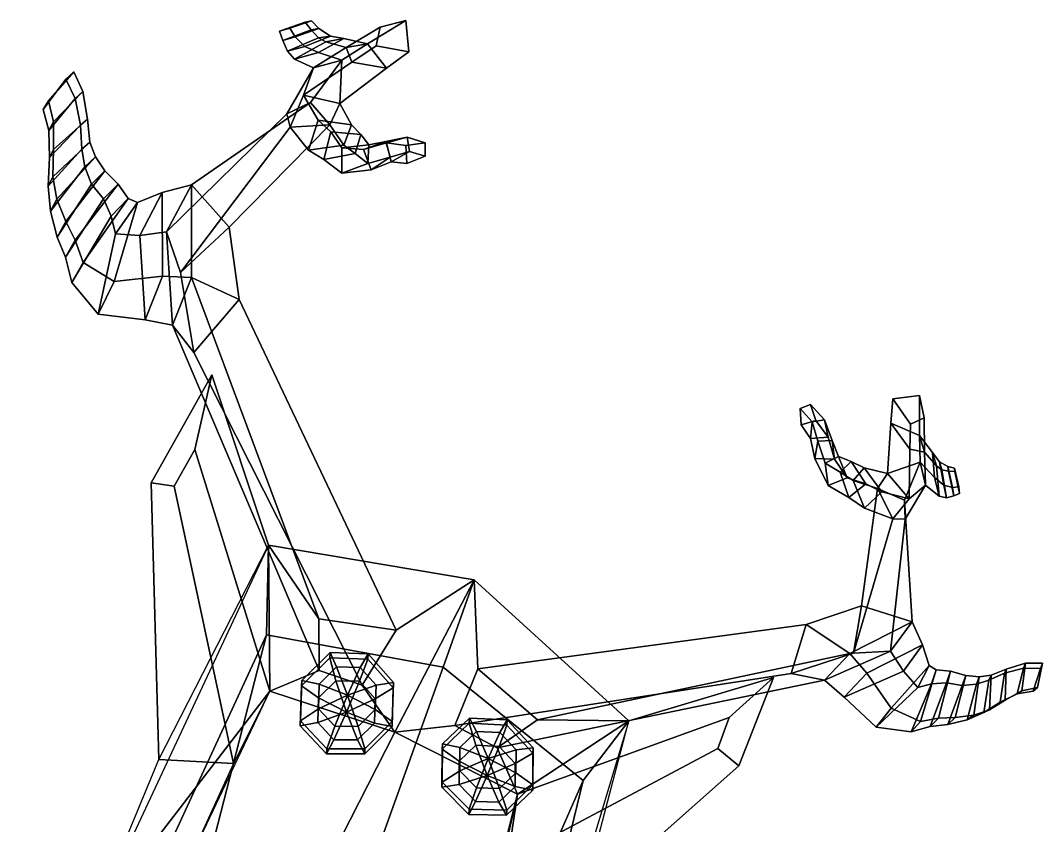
# Model space of a CAD drawing. Extents: x -84 to 123, y -151 to 324.
# Drawn here: x -28.6 to 123.3, y 204 to 323.7 of the extents above; entities that cross this region are included whole.
import ezdxf

# ---------------------------------------------------------------- set-up
doc = ezdxf.new("R2010")
doc.units = 0

msp = doc.modelspace()

# ---------------------------------------------------------------- linework, layer by layer
for points in [[(9.890247, 322.098663, 204.259186), (11.427936, 322.56839, 207.001663), (14.636381, 323.640808, 207.279999), (13.685564, 323.452271, 204.926056)], [(12.205918, 321.281738, 210.968475), (15.755996, 322.506805, 211.142776), (14.636381, 323.640808, 207.279999), (11.427936, 322.56839, 207.001663)], [(15.755996, 322.506805, 211.142776), (14.600313, 322.294342, 208.562119), (13.685564, 323.452271, 204.926056), (14.636381, 323.640808, 207.279999)], [(22.970301, 320.226563, 218.773254), (28.678125, 323.713409, 215.507294), (24.839878, 322.727753, 214.241379), (19.781033, 319.664856, 216.478058)], [(22.970301, 320.226563, 218.773254), (25.792965, 316.601013, 217.322556), (29.121582, 319.04425, 215.405289), (28.678125, 323.713409, 215.507294)], [(28.678125, 323.713409, 215.507294), (29.121582, 319.04425, 215.405289), (24.26602, 319.932617, 213.722565), (24.839878, 322.727753, 214.241379)], [(14.600313, 322.294342, 208.562119), (10.386111, 320.748535, 207.979126), (9.890247, 322.098663, 204.259186), (13.685564, 323.452271, 204.926056)], [(10.386111, 320.748535, 207.979126), (12.205918, 321.281738, 210.968475), (11.427936, 322.56839, 207.001663), (9.890247, 322.098663, 204.259186)], [(15.672194, 321.102997, 212.291214), (11.078534, 319.131744, 212.473038), (10.386111, 320.748535, 207.979126), (14.600313, 322.294342, 208.562119)], [(13.656635, 319.817078, 215.420944), (17.460369, 321.387726, 214.913788), (15.755996, 322.506805, 211.142776), (12.205918, 321.281738, 210.968475)], [(17.460369, 321.387726, 214.913788), (15.672194, 321.102997, 212.291214), (14.600313, 322.294342, 208.562119), (15.755996, 322.506805, 211.142776)], [(19.781033, 319.664856, 216.478058), (24.839878, 322.727753, 214.241379), (24.26602, 319.932617, 213.722565), (20.658768, 317.528137, 215.171371)], [(11.078534, 319.131744, 212.473038), (13.656635, 319.817078, 215.420944), (12.205918, 321.281738, 210.968475), (10.386111, 320.748535, 207.979126)], [(16.775452, 320.554413, 213.987823), (12.123718, 317.971588, 215.429031), (11.078534, 319.131744, 212.473038), (15.672194, 321.102997, 212.291214)], [(19.781033, 319.664856, 216.478058), (14.955789, 316.656464, 218.614319), (12.123718, 317.971588, 215.429031), (16.775452, 320.554413, 213.987823)], [(15.682542, 318.939911, 217.929398), (19.429165, 321.005951, 216.342682), (17.460369, 321.387726, 214.913788), (13.656635, 319.817078, 215.420944)], [(19.429165, 321.005951, 216.342682), (16.775452, 320.554413, 213.987823), (15.672194, 321.102997, 212.291214), (17.460369, 321.387726, 214.913788)], [(19.138657, 317.82074, 220.96814), (22.970301, 320.226563, 218.773254), (19.429165, 321.005951, 216.342682), (15.682542, 318.939911, 217.929398)], [(22.970301, 320.226563, 218.773254), (19.781033, 319.664856, 216.478058), (16.775452, 320.554413, 213.987823), (19.429165, 321.005951, 216.342682)], [(12.123718, 317.971588, 215.429031), (15.682542, 318.939911, 217.929398), (13.656635, 319.817078, 215.420944), (11.078534, 319.131744, 212.473038)], [(14.955789, 316.656464, 218.614319), (19.138657, 317.82074, 220.96814), (15.682542, 318.939911, 217.929398), (12.123718, 317.971588, 215.429031)], [(13.467442, 312.578827, 218.068787), (14.955789, 316.656464, 218.614319), (19.781033, 319.664856, 216.478058), (20.658768, 317.528137, 215.171371)], [(18.858887, 311.360046, 221.332748), (25.792965, 316.601013, 217.322556), (22.970301, 320.226563, 218.773254), (19.138657, 317.82074, 220.96814)], [(25.792965, 316.601013, 217.322556), (20.658768, 317.528137, 215.171371), (24.26602, 319.932617, 213.722565), (29.121582, 319.04425, 215.405289)], [(14.474804, 311.492645, 224.391693), (19.138657, 317.82074, 220.96814), (14.955789, 316.656464, 218.614319), (11.002851, 309.817169, 221.093018)], [(18.858887, 311.360046, 221.332748), (13.467442, 312.578827, 218.068787), (20.658768, 317.528137, 215.171371), (25.792965, 316.601013, 217.322556)], [(14.474804, 311.492645, 224.391693), (17.35837, 308.207703, 223.170227), (18.858887, 311.360046, 221.332748), (19.138657, 317.82074, 220.96814)], [(-24.432068, 311.737152, 207.201538), (-20.690886, 316.083923, 207.570831), (-21.868519, 314.996063, 205.083054), (-25.213871, 310.456604, 204.423141)], [(-23.6824, 308.625366, 209.967407), (-19.310631, 313.123962, 210.733658), (-20.690886, 316.083923, 207.570831), (-24.432068, 311.737152, 207.201538)], [(-19.310631, 313.123962, 210.733658), (-20.468645, 312.111511, 207.887085), (-21.868519, 314.996063, 205.083054), (-20.690886, 316.083923, 207.570831)], [(11.002851, 309.817169, 221.093018), (14.955789, 316.656464, 218.614319), (13.467442, 312.578827, 218.068787), (11.449069, 307.827972, 219.643204)], [(-20.468645, 312.111511, 207.887085), (-24.397955, 307.369171, 206.822159), (-25.213871, 310.456604, 204.423141), (-21.868519, 314.996063, 205.083054)], [(-23.692266, 304.502197, 213.152969), (-18.624254, 309.019989, 214.490738), (-19.310631, 313.123962, 210.733658), (-23.6824, 308.625366, 209.967407)], [(-18.624254, 309.019989, 214.490738), (-19.685049, 308.141754, 211.236969), (-20.468645, 312.111511, 207.887085), (-19.310631, 313.123962, 210.733658)], [(-24.397955, 307.369171, 206.822159), (-23.6824, 308.625366, 209.967407), (-24.432068, 311.737152, 207.201538), (-25.213871, 310.456604, 204.423141)], [(-19.685049, 308.141754, 211.236969), (-24.263134, 303.313995, 209.598907), (-24.397955, 307.369171, 206.822159), (-20.468645, 312.111511, 207.887085)], [(-6.891231, 292.261444, 228.821152), (-3.162784, 299.268066, 233.038269), (14.474804, 311.492645, 224.391693), (11.002851, 309.817169, 221.093018)], [(-3.162784, 299.268066, 233.038269), (2.391024, 292.990356, 234.324402), (17.35837, 308.207703, 223.170227), (14.474804, 311.492645, 224.391693)], [(11.449069, 307.827972, 219.643204), (13.467442, 312.578827, 218.068787), (15.622437, 308.891876, 216.596802), (14.212979, 304.43219, 217.791351)], [(13.467442, 312.578827, 218.068787), (18.858887, 311.360046, 221.332748), (20.562683, 308.194946, 219.567398), (15.622437, 308.891876, 216.596802)], [(18.858887, 311.360046, 221.332748), (17.35837, 308.207703, 223.170227), (19.464828, 305.167236, 221.066437), (20.562683, 308.194946, 219.567398)], [(-6.891231, 292.261444, 228.821152), (11.002851, 309.817169, 221.093018), (11.449069, 307.827972, 219.643204), (-4.826294, 286.213226, 228.109589)], [(-24.263134, 303.313995, 209.598907), (-23.692266, 304.502197, 213.152969), (-23.6824, 308.625366, 209.967407), (-24.397955, 307.369171, 206.822159)], [(-23.806768, 300.461609, 216.228928), (-18.27556, 305.608978, 217.599747), (-18.624254, 309.019989, 214.490738), (-23.692266, 304.502197, 213.152969)], [(-18.27556, 305.608978, 217.599747), (-19.491396, 304.57663, 214.004349), (-19.685049, 308.141754, 211.236969), (-18.624254, 309.019989, 214.490738)], [(14.212979, 304.43219, 217.791351), (15.622437, 308.891876, 216.596802), (17.493292, 307.126282, 215.636765), (16.475298, 303.037292, 216.576996)], [(15.622437, 308.891876, 216.596802), (20.562683, 308.194946, 219.567398), (21.968626, 306.728607, 218.339188), (17.493292, 307.126282, 215.636765)], [(-19.491396, 304.57663, 214.004349), (-24.471516, 299.093872, 212.29332), (-24.263134, 303.313995, 209.598907), (-19.685049, 308.141754, 211.236969)], [(-4.826294, 286.213226, 228.109589), (11.449069, 307.827972, 219.643204), (17.35837, 308.207703, 223.170227), (2.391024, 292.990356, 234.324402)], [(17.35837, 308.207703, 223.170227), (11.449069, 307.827972, 219.643204), (14.212979, 304.43219, 217.791351), (19.464828, 305.167236, 221.066437)], [(16.475298, 303.037292, 216.576996), (17.493292, 307.126282, 215.636765), (19.15687, 304.749756, 214.625366), (19.156675, 300.979492, 214.997116)], [(17.493292, 307.126282, 215.636765), (21.968626, 306.728607, 218.339188), (23.168955, 305.191467, 217.223984), (19.15687, 304.749756, 214.625366)], [(20.562683, 308.194946, 219.567398), (19.464828, 305.167236, 221.066437), (21.140461, 303.912201, 219.593155), (21.968626, 306.728607, 218.339188)], [(-23.195171, 297.124054, 219.121597), (-17.444424, 303.419373, 220.036118), (-18.27556, 305.608978, 217.599747), (-23.806768, 300.461609, 216.228928)], [(-17.444424, 303.419373, 220.036118), (-19.033434, 301.966187, 216.162003), (-19.491396, 304.57663, 214.004349), (-18.27556, 305.608978, 217.599747)], [(19.15687, 304.749756, 214.625366), (23.168955, 305.191467, 217.223984), (25.669386, 305.713867, 215.888428), (22.376608, 304.519623, 213.224579)], [(21.968626, 306.728607, 218.339188), (21.140461, 303.912201, 219.593155), (23.03137, 302.460571, 218.007828), (23.168955, 305.191467, 217.223984)], [(22.376608, 304.519623, 213.224579), (25.669386, 305.713867, 215.888428), (28.838511, 306.370758, 214.256851), (25.7656, 305.531128, 211.960709)], [(23.513399, 301.513916, 213.051346), (22.376608, 304.519623, 213.224579), (25.7656, 305.531128, 211.960709), (26.467442, 302.676331, 211.930984)], [(23.168955, 305.191467, 217.223984), (23.03137, 302.460571, 218.007828), (26.351545, 303.373993, 216.201813), (25.669386, 305.713867, 215.888428)], [(25.669386, 305.713867, 215.888428), (26.351545, 303.373993, 216.201813), (29.220734, 304.200684, 214.639557), (28.838511, 306.370758, 214.256851)], [(25.7656, 305.531128, 211.960709), (28.838511, 306.370758, 214.256851), (31.544498, 305.5, 212.557373), (28.664751, 305.134155, 210.631851)], [(26.467442, 302.676331, 211.930984), (25.7656, 305.531128, 211.960709), (28.664751, 305.134155, 210.631851), (28.79443, 302.436279, 210.834259)], [(28.79443, 302.436279, 210.834259), (28.664751, 305.134155, 210.631851), (31.544498, 305.5, 212.557373), (31.536287, 303.524261, 213.077759)], [(28.838511, 306.370758, 214.256851), (29.220734, 304.200684, 214.639557), (31.536287, 303.524261, 213.077759), (31.544498, 305.5, 212.557373)], [(-19.033434, 301.966187, 216.162003), (-24.160923, 295.344086, 214.830994), (-24.471516, 299.093872, 212.29332), (-19.491396, 304.57663, 214.004349)], [(-24.471516, 299.093872, 212.29332), (-23.806768, 300.461609, 216.228928), (-23.692266, 304.502197, 213.152969), (-24.263134, 303.313995, 209.598907)], [(19.464828, 305.167236, 221.066437), (14.212979, 304.43219, 217.791351), (16.475298, 303.037292, 216.576996), (21.140461, 303.912201, 219.593155)], [(21.140461, 303.912201, 219.593155), (16.475298, 303.037292, 216.576996), (19.156675, 300.979492, 214.997116), (23.03137, 302.460571, 218.007828)], [(19.156675, 300.979492, 214.997116), (19.15687, 304.749756, 214.625366), (22.376608, 304.519623, 213.224579), (23.513399, 301.513916, 213.051346)], [(26.351545, 303.373993, 216.201813), (23.513399, 301.513916, 213.051346), (26.467442, 302.676331, 211.930984), (29.220734, 304.200684, 214.639557)], [(29.220734, 304.200684, 214.639557), (26.467442, 302.676331, 211.930984), (28.79443, 302.436279, 210.834259), (31.536287, 303.524261, 213.077759)], [(-21.876625, 293.795959, 222.353195), (-16.061699, 301.331482, 222.691956), (-17.444424, 303.419373, 220.036118), (-23.195171, 297.124054, 219.121597)], [(-16.061699, 301.331482, 222.691956), (-18.051437, 299.359985, 218.555664), (-19.033434, 301.966187, 216.162003), (-17.444424, 303.419373, 220.036118)], [(23.03137, 302.460571, 218.007828), (19.156675, 300.979492, 214.997116), (23.513399, 301.513916, 213.051346), (26.351545, 303.373993, 216.201813)], [(-18.051437, 299.359985, 218.555664), (-23.168989, 291.510193, 217.709198), (-24.160923, 295.344086, 214.830994), (-19.033434, 301.966187, 216.162003)], [(-20.479443, 291.02243, 225.217346), (-14.07021, 299.356506, 225.589447), (-16.061699, 301.331482, 222.691956), (-21.876625, 293.795959, 222.353195)], [(-14.07021, 299.356506, 225.589447), (-16.264797, 297.181427, 220.994888), (-18.051437, 299.359985, 218.555664), (-16.061699, 301.331482, 222.691956)], [(-24.160923, 295.344086, 214.830994), (-23.195171, 297.124054, 219.121597), (-23.806768, 300.461609, 216.228928), (-24.471516, 299.093872, 212.29332)], [(-16.264797, 297.181427, 220.994888), (-21.892694, 288.492828, 220.05925), (-23.168989, 291.510193, 217.709198), (-18.051437, 299.359985, 218.555664)], [(-19.286364, 287.716309, 228.401077), (-12.57729, 297.222137, 228.435562), (-14.07021, 299.356506, 225.589447), (-20.479443, 291.02243, 225.217346)], [(-12.57729, 297.222137, 228.435562), (-15.110395, 294.606659, 223.439545), (-16.264797, 297.181427, 220.994888), (-14.07021, 299.356506, 225.589447)], [(-3.162784, 299.268066, 233.038269), (-6.891231, 292.261444, 228.821152), (-10.865644, 291.749603, 227.464554), (-7.522817, 298.140656, 231.25415)], [(-3.207685, 285.497559, 238.050995), (-3.162784, 299.268066, 233.038269), (-7.522817, 298.140656, 231.25415), (-7.514857, 285.675873, 235.772781)], [(-3.207685, 285.497559, 238.050995), (3.912558, 282.19873, 238.443863), (2.391024, 292.990356, 234.324402), (-3.162784, 299.268066, 233.038269)], [(-7.514857, 285.675873, 235.772781), (-7.522817, 298.140656, 231.25415), (-11.205905, 296.644196, 230.091827), (-14.677526, 284.911743, 232.852448)], [(-7.522817, 298.140656, 231.25415), (-10.865644, 291.749603, 227.464554), (-14.470776, 291.957825, 225.696716), (-11.205905, 296.644196, 230.091827)], [(-23.168989, 291.510193, 217.709198), (-21.876625, 293.795959, 222.353195), (-23.195171, 297.124054, 219.121597), (-24.160923, 295.344086, 214.830994)], [(-15.110395, 294.606659, 223.439545), (-20.945566, 284.730011, 222.753448), (-21.892694, 288.492828, 220.05925), (-16.264797, 297.181427, 220.994888)], [(-14.677526, 284.911743, 232.852448), (-11.205905, 296.644196, 230.091827), (-12.57729, 297.222137, 228.435562), (-19.286364, 287.716309, 228.401077)], [(-11.205905, 296.644196, 230.091827), (-14.470776, 291.957825, 225.696716), (-15.110395, 294.606659, 223.439545), (-12.57729, 297.222137, 228.435562)], [(-21.892694, 288.492828, 220.05925), (-20.479443, 291.02243, 225.217346), (-21.876625, 293.795959, 222.353195), (-23.168989, 291.510193, 217.709198)], [(-14.470776, 291.957825, 225.696716), (-17.068817, 280.034058, 227.514099), (-20.945566, 284.730011, 222.753448), (-15.110395, 294.606659, 223.439545)], [(-10.865644, 291.749603, 227.464554), (-10.062636, 279.204163, 230.786087), (-17.068817, 280.034058, 227.514099), (-14.470776, 291.957825, 225.696716)], [(-6.891231, 292.261444, 228.821152), (-6.02773, 278.396454, 232.506439), (-10.062636, 279.204163, 230.786087), (-10.865644, 291.749603, 227.464554)], [(-6.02773, 278.396454, 232.506439), (-6.891231, 292.261444, 228.821152), (-4.826294, 286.213226, 228.109589), (-2.835809, 274.334259, 230.943756)], [(3.912558, 282.19873, 238.443863), (-2.835809, 274.334259, 230.943756), (-4.826294, 286.213226, 228.109589), (2.391024, 292.990356, 234.324402)], [(-20.945566, 284.730011, 222.753448), (-19.286364, 287.716309, 228.401077), (-20.479443, 291.02243, 225.217346), (-21.892694, 288.492828, 220.05925)], [(-17.068817, 280.034058, 227.514099), (-14.677526, 284.911743, 232.852448), (-19.286364, 287.716309, 228.401077), (-20.945566, 284.730011, 222.753448)], [(-10.062636, 279.204163, 230.786087), (-7.514857, 285.675873, 235.772781), (-14.677526, 284.911743, 232.852448), (-17.068817, 280.034058, 227.514099)], [(-6.02773, 278.396454, 232.506439), (-3.207685, 285.497559, 238.050995), (-7.514857, 285.675873, 235.772781), (-10.062636, 279.204163, 230.786087)], [(15.725606, 234.730789, 249.069016), (-3.207685, 285.497559, 238.050995), (-6.02773, 278.396454, 232.506439), (15.767023, 227.065338, 240.550858)], [(-3.207685, 285.497559, 238.050995), (15.725606, 234.730789, 249.069016), (27.230255, 233.04335, 249.524368), (3.912558, 282.19873, 238.443863)], [(27.230255, 233.04335, 249.524368), (22.189705, 224.892487, 237.628342), (-2.835809, 274.334259, 230.943756), (3.912558, 282.19873, 238.443863)], [(15.767023, 227.065338, 240.550858), (-6.02773, 278.396454, 232.506439), (-2.835809, 274.334259, 230.943756), (22.189705, 224.892487, 237.628342)], [(-0.150713, 270.993835, 245.202744), (-2.707353, 259.91864, 238.514267), (-5.773391, 254.44162, 237.624359), (-9.178123, 254.949203, 242.558334)], [(-9.178123, 254.949203, 242.558334), (-8.049615, 213.835129, 254.870575), (8.245259, 245.672882, 259.921814), (-0.150713, 270.993835, 245.202744)], [(-2.707353, 259.91864, 238.514267), (-0.150713, 270.993835, 245.202744), (8.245259, 245.672882, 259.921814), (8.434632, 223.997955, 237.348785)], [(105.001152, 262.014893, 216.877014), (104.969971, 267.946503, 213.64537), (101.035606, 267.441833, 213.70871), (100.738121, 263.845581, 215.615646)], [(100.738121, 263.845581, 215.615646), (101.035606, 267.441833, 213.70871), (103.643768, 263.678101, 211.892105), (103.528587, 259.96344, 213.329498)], [(104.969971, 267.946503, 213.64537), (105.660309, 264.642822, 212.329147), (103.643768, 263.678101, 211.892105), (101.035606, 267.441833, 213.70871)], [(105.001152, 262.014893, 216.877014), (105.734367, 259.506439, 214.540955), (105.660309, 264.642822, 212.329147), (104.969971, 267.946503, 213.64537)], [(87.387505, 263.558777, 209.63768), (87.245125, 265.991211, 211.90744), (88.772903, 266.611389, 211.335953), (89.575874, 264.241577, 209.360611)], [(90.890526, 264.330414, 212.939789), (88.772903, 266.611389, 211.335953), (87.245125, 265.991211, 211.90744), (89.025162, 264.018951, 213.389557)], [(89.025162, 264.018951, 213.389557), (87.245125, 265.991211, 211.90744), (87.387505, 263.558777, 209.63768), (88.799812, 261.52713, 210.669952)], [(91.391594, 261.734009, 210.606033), (89.575874, 264.241577, 209.360611), (88.772903, 266.611389, 211.335953), (90.890526, 264.330414, 212.939789)], [(92.017273, 261.267456, 214.509262), (90.890526, 264.330414, 212.939789), (89.025162, 264.018951, 213.389557), (89.881615, 261.165466, 214.90126)], [(92.353683, 258.456604, 211.816422), (91.391594, 261.734009, 210.606033), (90.890526, 264.330414, 212.939789), (92.017273, 261.267456, 214.509262)], [(105.734367, 259.506439, 214.540955), (103.528587, 259.96344, 213.329498), (103.643768, 263.678101, 211.892105), (105.660309, 264.642822, 212.329147)], [(88.799812, 261.52713, 210.669952), (87.387505, 263.558777, 209.63768), (89.575874, 264.241577, 209.360611), (91.391594, 261.734009, 210.606033)], [(89.881615, 261.165466, 214.90126), (89.025162, 264.018951, 213.389557), (88.799812, 261.52713, 210.669952), (89.433006, 258.572266, 211.750275)], [(100.240089, 256.347412, 219.612549), (100.738121, 263.845581, 215.615646), (103.528587, 259.96344, 213.329498), (103.426186, 252.56601, 216.213165)], [(100.240089, 256.347412, 219.612549), (105.080444, 258.044495, 219.053406), (105.001152, 262.014893, 216.877014), (100.738121, 263.845581, 215.615646)], [(89.433006, 258.572266, 211.750275), (88.799812, 261.52713, 210.669952), (91.391594, 261.734009, 210.606033), (92.353683, 258.456604, 211.816422)], [(92.936707, 258.864288, 215.797195), (92.017273, 261.267456, 214.509262), (89.881615, 261.165466, 214.90126), (90.95182, 257.904663, 216.649765)], [(94.257538, 255.679199, 213.134766), (92.353683, 258.456604, 211.816422), (92.017273, 261.267456, 214.509262), (92.936707, 258.864288, 215.797195)], [(105.080444, 258.044495, 219.053406), (107.216476, 255.775208, 215.919556), (106.921852, 259.492035, 214.354385), (105.001152, 262.014893, 216.877014)], [(105.001152, 262.014893, 216.877014), (106.921852, 259.492035, 214.354385), (107.529091, 257.488251, 211.969254), (105.734367, 259.506439, 214.540955)], [(-5.773391, 254.44162, 237.624359), (-2.707353, 259.91864, 238.514267), (8.434632, 223.997955, 237.348785), (3.03518, 213.246292, 235.682068)], [(90.95182, 257.904663, 216.649765), (89.881615, 261.165466, 214.90126), (89.433006, 258.572266, 211.750275), (91.388222, 254.572815, 213.607666)], [(103.426186, 252.56601, 216.213165), (103.528587, 259.96344, 213.329498), (105.734367, 259.506439, 214.540955), (105.880257, 254.621796, 216.659286)], [(91.388222, 254.572815, 213.607666), (89.433006, 258.572266, 211.750275), (92.353683, 258.456604, 211.816422), (94.257538, 255.679199, 213.134766)], [(94.834076, 258.140228, 216.837387), (92.936707, 258.864288, 215.797195), (90.95182, 257.904663, 216.649765), (93.175392, 256.551636, 218.14682)], [(97.017792, 254.822159, 214.038956), (94.257538, 255.679199, 213.134766), (92.936707, 258.864288, 215.797195), (94.834076, 258.140228, 216.837387)], [(105.734367, 259.506439, 214.540955), (107.529091, 257.488251, 211.969254), (107.901512, 252.963364, 213.389267), (105.880257, 254.621796, 216.659286)], [(107.216476, 255.775208, 215.919556), (108.573906, 254.592651, 213.352905), (107.957253, 258.10318, 212.877487), (106.921852, 259.492035, 214.354385)], [(106.921852, 259.492035, 214.354385), (107.957253, 258.10318, 212.877487), (108.280731, 256.893799, 210.239975), (107.529091, 257.488251, 211.969254)], [(93.175392, 256.551636, 218.14682), (90.95182, 257.904663, 216.649765), (91.388222, 254.572815, 213.607666), (94.48893, 252.776199, 215.068542)], [(96.781639, 257.200714, 217.986755), (94.834076, 258.140228, 216.837387), (93.175392, 256.551636, 218.14682), (95.125427, 255.329834, 219.542038)], [(99.396492, 253.620514, 214.903854), (97.017792, 254.822159, 214.038956), (94.834076, 258.140228, 216.837387), (96.781639, 257.200714, 217.986755)], [(100.240089, 256.347412, 219.612549), (96.781639, 257.200714, 217.986755), (95.125427, 255.329834, 219.542038), (98.724861, 254.125549, 221.503204)], [(103.426186, 252.56601, 216.213165), (99.396492, 253.620514, 214.903854), (96.781639, 257.200714, 217.986755), (100.240089, 256.347412, 219.612549)], [(102.776405, 252.392746, 222.55925), (105.080444, 258.044495, 219.053406), (100.240089, 256.347412, 219.612549), (98.724861, 254.125549, 221.503204)], [(102.776405, 252.392746, 222.55925), (102.875099, 249.553299, 219.256256), (105.880257, 254.621796, 216.659286), (105.080444, 258.044495, 219.053406)], [(105.880257, 254.621796, 216.659286), (107.901512, 252.963364, 213.389267), (107.216476, 255.775208, 215.919556), (105.080444, 258.044495, 219.053406)], [(107.529091, 257.488251, 211.969254), (108.280731, 256.893799, 210.239975), (108.975426, 252.712585, 210.389709), (107.901512, 252.963364, 213.389267)], [(108.573906, 254.592651, 213.352905), (109.907455, 254.246063, 208.845749), (109.198257, 257.376587, 209.052856), (107.957253, 258.10318, 212.877487)], [(107.957253, 258.10318, 212.877487), (109.198257, 257.376587, 209.052856), (109.296478, 256.705963, 206.468658), (108.280731, 256.893799, 210.239975)], [(108.280731, 256.893799, 210.239975), (109.296478, 256.705963, 206.468658), (110.062775, 253.030396, 205.852631), (108.975426, 252.712585, 210.389709)], [(109.907455, 254.246063, 208.845749), (110.837799, 254.355362, 204.841507), (110.174957, 257.152008, 205.149246), (109.198257, 257.376587, 209.052856)], [(109.198257, 257.376587, 209.052856), (110.174957, 257.152008, 205.149246), (110.223976, 256.630646, 202.794388), (109.296478, 256.705963, 206.468658)], [(109.296478, 256.705963, 206.468658), (110.223976, 256.630646, 202.794388), (110.933632, 253.356873, 202.098007), (110.062775, 253.030396, 205.852631)], [(110.933632, 253.356873, 202.098007), (110.223976, 256.630646, 202.794388), (110.174957, 257.152008, 205.149246), (110.837799, 254.355362, 204.841507)], [(94.48893, 252.776199, 215.068542), (91.388222, 254.572815, 213.607666), (94.257538, 255.679199, 213.134766), (97.017792, 254.822159, 214.038956)], [(95.125427, 255.329834, 219.542038), (93.175392, 256.551636, 218.14682), (94.48893, 252.776199, 215.068542), (96.827492, 251.171082, 216.19194)], [(98.724861, 254.125549, 221.503204), (95.125427, 255.329834, 219.542038), (96.827492, 251.171082, 216.19194), (100.997002, 249.595566, 217.88147)], [(107.901512, 252.963364, 213.389267), (108.975426, 252.712585, 210.389709), (108.573906, 254.592651, 213.352905), (107.216476, 255.775208, 215.919556)], [(-9.178123, 254.949203, 242.558334), (-5.773391, 254.44162, 237.624359), (3.03518, 213.246292, 235.682068), (-8.049615, 213.835129, 254.870575)], [(96.827492, 251.171082, 216.19194), (94.48893, 252.776199, 215.068542), (97.017792, 254.822159, 214.038956), (99.396492, 253.620514, 214.903854)], [(95.155289, 229.6362, 226.593384), (96.37738, 236.658813, 232.736404), (98.724861, 254.125549, 221.503204), (100.997002, 249.595566, 217.88147)], [(103.901573, 234.298248, 231.186844), (102.776405, 252.392746, 222.55925), (98.724861, 254.125549, 221.503204), (96.37738, 236.658813, 232.736404)], [(102.875099, 249.553299, 219.256256), (100.997002, 249.595566, 217.88147), (103.426186, 252.56601, 216.213165), (105.880257, 254.621796, 216.659286)], [(108.975426, 252.712585, 210.389709), (110.062775, 253.030396, 205.852631), (109.907455, 254.246063, 208.845749), (108.573906, 254.592651, 213.352905)], [(110.062775, 253.030396, 205.852631), (110.933632, 253.356873, 202.098007), (110.837799, 254.355362, 204.841507), (109.907455, 254.246063, 208.845749)], [(100.997002, 249.595566, 217.88147), (96.827492, 251.171082, 216.19194), (99.396492, 253.620514, 214.903854), (103.426186, 252.56601, 216.213165)], [(100.690956, 229.920563, 227.115051), (102.875099, 249.553299, 219.256256), (102.776405, 252.392746, 222.55925), (103.901573, 234.298248, 231.186844)], [(100.690956, 229.920563, 227.115051), (95.155289, 229.6362, 226.593384), (100.997002, 249.595566, 217.88147), (102.875099, 249.553299, 219.256256)], [(8.245259, 245.672882, 259.921814), (-19.128109, 186.998749, 250.995636), (-15.197894, 182.150208, 274.224579), (7.967242, 232.334351, 281.992676)], [(8.245259, 245.672882, 259.921814), (7.967242, 232.334351, 281.992676), (34.186165, 227.549072, 282.789734), (38.805958, 240.527618, 261.15097)], [(15.725606, 234.730789, 249.069016), (8.245259, 245.672882, 259.921814), (38.805958, 240.527618, 261.15097), (27.230255, 233.04335, 249.524368)], [(15.767023, 227.065338, 240.550858), (8.434632, 223.997955, 237.348785), (8.245259, 245.672882, 259.921814), (15.725606, 234.730789, 249.069016)], [(22.189705, 224.892487, 237.628342), (27.230255, 233.04335, 249.524368), (38.805958, 240.527618, 261.15097), (27.045183, 217.882935, 229.657242)], [(35.96291, 218.889191, 237.501434), (27.045183, 217.882935, 229.657242), (38.805958, 240.527618, 261.15097), (39.33799, 227.323929, 249.394135)], [(61.773827, 219.577026, 259.310211), (38.805958, 240.527618, 261.15097), (34.186165, 227.549072, 282.789734), (55.003586, 210.707581, 281.512268)], [(48.213772, 219.743073, 248.735062), (39.33799, 227.323929, 249.394135), (38.805958, 240.527618, 261.15097), (61.773827, 219.577026, 259.310211)], [(88.12262, 233.894882, 237.133728), (96.37738, 236.658813, 232.736404), (95.155289, 229.6362, 226.593384), (85.935326, 226.599701, 229.721344)], [(94.640732, 229.606018, 236.540665), (103.901573, 234.298248, 231.186844), (96.37738, 236.658813, 232.736404), (88.12262, 233.894882, 237.133728)], [(39.33799, 227.323929, 249.394135), (88.12262, 233.894882, 237.133728), (85.935326, 226.599701, 229.721344), (35.96291, 218.889191, 237.501434)], [(39.33799, 227.323929, 249.394135), (48.213772, 219.743073, 248.735062), (94.640732, 229.606018, 236.540665), (88.12262, 233.894882, 237.133728)], [(94.640732, 229.606018, 236.540665), (97.139633, 226.662384, 234.196213), (105.421898, 230.866455, 229.367981), (103.901573, 234.298248, 231.186844)], [(103.901573, 234.298248, 231.186844), (105.421898, 230.866455, 229.367981), (102.585365, 226.943359, 225.713287), (100.690956, 229.920563, 227.115051)], [(-14.220885, 168.060791, 305.484467), (0.259087, 202.464539, 306.544708), (7.967242, 232.334351, 281.992676), (-15.197894, 182.150208, 274.224579)], [(34.186165, 227.549072, 282.789734), (7.967242, 232.334351, 281.992676), (0.259087, 202.464539, 306.544708), (23.938652, 198.937454, 307.30423)], [(97.139633, 226.662384, 234.196213), (100.76841, 221.450363, 231.195007), (106.423584, 227.81813, 228.192108), (105.421898, 230.866455, 229.367981)], [(105.421898, 230.866455, 229.367981), (106.423584, 227.81813, 228.192108), (104.757744, 224.539856, 223.891174), (102.585365, 226.943359, 225.713287)], [(13.149267, 224.776749, 294.515137), (17.351114, 228.926605, 295.329895), (17.397104, 229.709778, 290.482147), (13.192266, 225.554718, 289.667114)], [(13.192266, 225.554718, 289.667114), (17.397104, 229.709778, 290.482147), (18.379766, 227.585098, 286.222015), (15.796885, 225.025528, 285.719635)], [(17.351114, 228.926605, 295.329895), (22.997387, 228.76062, 295.625702), (23.04464, 229.545944, 290.778015), (17.397104, 229.709778, 290.482147)], [(18.379766, 227.585098, 286.222015), (17.397104, 229.709778, 290.482147), (23.04464, 229.545944, 290.778015), (21.872051, 227.505859, 286.40506)], [(24.230534, 224.882095, 286.161713), (21.872051, 227.505859, 286.40506), (23.04464, 229.545944, 290.778015), (26.833788, 225.284744, 290.38205)], [(26.787796, 224.501556, 295.229797), (26.833788, 225.284744, 290.38205), (23.04464, 229.545944, 290.778015), (22.997387, 228.76062, 295.625702)], [(48.213772, 219.743073, 248.735062), (42.232063, 215.542175, 240.307465), (90.882988, 225.598251, 231.138458), (94.640732, 229.606018, 236.540665)], [(90.882988, 225.598251, 231.138458), (85.935326, 226.599701, 229.721344), (95.155289, 229.6362, 226.593384), (100.690956, 229.920563, 227.115051)], [(100.690956, 229.920563, 227.115051), (102.585365, 226.943359, 225.713287), (93.80632, 223.088852, 229.343033), (90.882988, 225.598251, 231.138458)], [(90.882988, 225.598251, 231.138458), (93.80632, 223.088852, 229.343033), (97.139633, 226.662384, 234.196213), (94.640732, 229.606018, 236.540665)], [(15.6843, 222.988693, 298.412079), (18.262379, 225.539841, 298.914093), (17.351114, 228.926605, 295.329895), (13.149267, 224.776749, 294.515137)], [(18.262379, 225.539841, 298.914093), (21.752645, 225.457169, 299.096924), (22.997387, 228.76062, 295.625702), (17.351114, 228.926605, 295.329895)], [(24.113144, 222.836853, 298.85379), (26.787796, 224.501556, 295.229797), (22.997387, 228.76062, 295.625702), (21.752645, 225.457169, 299.096924)], [(100.76841, 221.450363, 231.195007), (105.148956, 219.479843, 226.622787), (107.481766, 227.141891, 226.50531), (106.423584, 227.81813, 228.192108)], [(106.423584, 227.81813, 228.192108), (107.481766, 227.141891, 226.50531), (106.745049, 225.090927, 221.563187), (104.757744, 224.539856, 223.891174)], [(117.868454, 227.262558, 212.187225), (120.731903, 228.125916, 208.311096), (120.454315, 227.400696, 205.49295), (117.594788, 226.667145, 208.959869)], [(117.726326, 222.660355, 210.915726), (120.198677, 224.026321, 207.622284), (120.731903, 228.125916, 208.311096), (117.868454, 227.262558, 212.187225)], [(120.198677, 224.026321, 207.622284), (122.491386, 224.51947, 204.763443), (123.267487, 228.122345, 205.049118), (120.731903, 228.125916, 208.311096)], [(120.731903, 228.125916, 208.311096), (123.267487, 228.122345, 205.049118), (122.983093, 227.341003, 202.591248), (120.454315, 227.400696, 205.49295)], [(122.491386, 224.51947, 204.763443), (121.849838, 224.005219, 202.027115), (122.983093, 227.341003, 202.591248), (123.267487, 228.122345, 205.049118)], [(15.767023, 227.065338, 240.550858), (22.189705, 224.892487, 237.628342), (27.045183, 217.882935, 229.657242), (8.434632, 223.997955, 237.348785)], [(15.796885, 225.025528, 285.719635), (18.379766, 227.585098, 286.222015), (19.968241, 223.39122, 284.180573)], [(19.968241, 223.39122, 284.180573), (18.379766, 227.585098, 286.222015), (21.872051, 227.505859, 286.40506)], [(19.968241, 223.39122, 284.180573), (21.872051, 227.505859, 286.40506), (24.230534, 224.882095, 286.161713)], [(34.186165, 227.549072, 282.789734), (23.938652, 198.937454, 307.30423), (44.107334, 185.874405, 306.237488), (55.003586, 210.707581, 281.512268)], [(42.232063, 215.542175, 240.307465), (35.96291, 218.889191, 237.501434), (85.935326, 226.599701, 229.721344), (90.882988, 225.598251, 231.138458)], [(102.585365, 226.943359, 225.713287), (104.757744, 224.539856, 223.891174), (98.542458, 218.651352, 225.959991), (93.80632, 223.088852, 229.343033)], [(93.80632, 223.088852, 229.343033), (98.542458, 218.651352, 225.959991), (100.76841, 221.450363, 231.195007), (97.139633, 226.662384, 234.196213)], [(105.148956, 219.479843, 226.622787), (107.817589, 219.964478, 223.349045), (109.574875, 226.932617, 223.588531), (107.481766, 227.141891, 226.50531)], [(107.481766, 227.141891, 226.50531), (109.574875, 226.932617, 223.588531), (108.975723, 225.241821, 219.041275), (106.745049, 225.090927, 221.563187)], [(107.817589, 219.964478, 223.349045), (110.284363, 220.081711, 220.402893), (111.847313, 226.310562, 220.616882), (109.574875, 226.932617, 223.588531)], [(109.574875, 226.932617, 223.588531), (111.847313, 226.310562, 220.616882), (111.316742, 224.803802, 216.525101), (108.975723, 225.241821, 219.041275)], [(110.284363, 220.081711, 220.402893), (113.032875, 220.424484, 217.075302), (113.853821, 226.131012, 217.89151), (111.847313, 226.310562, 220.616882)], [(111.847313, 226.310562, 220.616882), (113.853821, 226.131012, 217.89151), (113.459938, 225.045639, 214.053406), (111.316742, 224.803802, 216.525101)], [(113.032875, 220.424484, 217.075302), (115.374893, 221.201904, 214.092911), (115.618515, 226.344574, 215.389343), (113.853821, 226.131012, 217.89151)], [(113.853821, 226.131012, 217.89151), (115.618515, 226.344574, 215.389343), (115.309288, 225.621552, 211.823074), (113.459938, 225.045639, 214.053406)], [(115.309288, 225.621552, 211.823074), (117.594788, 226.667145, 208.959869), (116.960831, 222.367661, 207.404877), (114.524704, 220.814224, 210.204376)], [(115.618515, 226.344574, 215.389343), (117.868454, 227.262558, 212.187225), (117.594788, 226.667145, 208.959869), (115.309288, 225.621552, 211.823074)], [(115.374893, 221.201904, 214.092911), (117.726326, 222.660355, 210.915726), (117.868454, 227.262558, 212.187225), (115.618515, 226.344574, 215.389343)], [(117.594788, 226.667145, 208.959869), (120.454315, 227.400696, 205.49295), (119.50351, 223.58934, 204.519821), (116.960831, 222.367661, 207.404877)], [(120.454315, 227.400696, 205.49295), (122.983093, 227.341003, 202.591248), (121.849838, 224.005219, 202.027115), (119.50351, 223.58934, 204.519821)], [(12.958127, 218.807983, 293.66745), (13.149267, 224.776749, 294.515137), (13.192266, 225.554718, 289.667114), (12.998237, 219.580765, 288.819183)], [(12.958127, 218.807983, 293.66745), (15.568354, 219.323349, 297.888336), (15.6843, 222.988693, 298.412079), (13.149267, 224.776749, 294.515137)], [(12.998237, 219.580765, 288.819183), (13.192266, 225.554718, 289.667114), (15.796885, 225.025528, 285.719635), (15.676225, 221.351776, 285.195526)], [(15.676225, 221.351776, 285.195526), (15.796885, 225.025528, 285.719635), (19.968241, 223.39122, 284.180573)], [(19.829079, 220.87352, 299.869324), (18.262379, 225.539841, 298.914093), (15.6843, 222.988693, 298.412079)], [(19.829079, 220.87352, 299.869324), (21.752645, 225.457169, 299.096924), (18.262379, 225.539841, 298.914093)], [(19.829079, 220.87352, 299.869324), (24.113144, 222.836853, 298.85379), (21.752645, 225.457169, 299.096924)], [(24.11302, 221.276077, 285.637848), (19.968241, 223.39122, 284.180573), (24.230534, 224.882095, 286.161713)], [(26.648058, 219.487961, 289.53476), (24.11302, 221.276077, 285.637848), (24.230534, 224.882095, 286.161713), (26.833788, 225.284744, 290.38205)], [(26.605055, 218.709991, 294.382813), (26.648058, 219.487961, 289.53476), (26.833788, 225.284744, 290.38205), (26.787796, 224.501556, 295.229797)], [(76.711922, 220.051605, 237.554718), (45.259808, 208.662674, 237.037994), (61.773827, 219.577026, 259.310211), (83.299812, 225.990814, 244.047333)], [(78.143646, 212.885056, 241.583191), (83.299812, 225.990814, 244.047333), (61.773827, 219.577026, 259.310211), (53.109974, 190.689514, 254.441833)], [(83.299812, 225.990814, 244.047333), (78.143646, 212.885056, 241.583191), (75.042717, 215.442642, 236.718811), (76.711922, 220.051605, 237.554718)], [(104.757744, 224.539856, 223.891174), (106.745049, 225.090927, 221.563187), (103.723953, 217.949387, 221.049194), (98.542458, 218.651352, 225.959991)], [(106.745049, 225.090927, 221.563187), (108.975723, 225.241821, 219.041275), (106.573051, 218.747513, 218.257797), (103.723953, 217.949387, 221.049194)], [(108.975723, 225.241821, 219.041275), (111.316742, 224.803802, 216.525101), (109.16951, 219.00563, 215.821198), (106.573051, 218.747513, 218.257797)], [(111.316742, 224.803802, 216.525101), (113.459938, 225.045639, 214.053406), (112.073601, 219.722946, 212.838791), (109.16951, 219.00563, 215.821198)], [(113.459938, 225.045639, 214.053406), (115.309288, 225.621552, 211.823074), (114.524704, 220.814224, 210.204376), (112.073601, 219.722946, 212.838791)], [(-22.155107, 184.109741, 187.668457), (-28.603252, 157.612213, 194.84201), (-4.654657, 196.310089, 233.175644), (8.434632, 223.997955, 237.348785)], [(-22.155107, 184.109741, 187.668457), (8.434632, 223.997955, 237.348785), (27.045183, 217.882935, 229.657242), (9.760088, 183.95311, 185.676849)], [(18.090219, 218.764145, 284.956787), (15.676225, 221.351776, 285.195526), (19.968241, 223.39122, 284.180573)], [(18.090219, 218.764145, 284.956787), (19.968241, 223.39122, 284.180573), (21.585653, 218.752579, 285.140076)], [(21.585653, 218.752579, 285.140076), (19.968241, 223.39122, 284.180573), (24.11302, 221.276077, 285.637848)], [(24.000437, 219.239212, 298.330292), (26.605055, 218.709991, 294.382813), (26.787796, 224.501556, 295.229797), (24.113144, 222.836853, 298.85379)], [(116.960831, 222.367661, 207.404877), (119.50351, 223.58934, 204.519821), (120.198677, 224.026321, 207.622284), (117.726326, 222.660355, 210.915726)], [(119.50351, 223.58934, 204.519821), (121.849838, 224.005219, 202.027115), (122.491386, 224.51947, 204.763443), (120.198677, 224.026321, 207.622284)], [(15.568354, 219.323349, 297.888336), (19.829079, 220.87352, 299.869324), (15.6843, 222.988693, 298.412079)], [(19.829079, 220.87352, 299.869324), (24.000437, 219.239212, 298.330292), (24.113144, 222.836853, 298.85379)], [(114.524704, 220.814224, 210.204376), (116.960831, 222.367661, 207.404877), (117.726326, 222.660355, 210.915726), (115.374893, 221.201904, 214.092911)], [(16.932648, 215.414154, 288.435303), (12.998237, 219.580765, 288.819183), (15.676225, 221.351776, 285.195526), (18.090219, 218.764145, 284.956787)], [(17.984268, 216.739212, 297.64978), (19.829079, 220.87352, 299.869324), (15.568354, 219.323349, 297.888336)], [(17.984268, 216.739212, 297.64978), (21.477779, 216.724197, 297.832916), (19.829079, 220.87352, 299.869324)], [(21.477779, 216.724197, 297.832916), (24.000437, 219.239212, 298.330292), (19.829079, 220.87352, 299.869324)], [(22.588493, 215.427551, 288.731903), (21.585653, 218.752579, 285.140076), (24.11302, 221.276077, 285.637848), (26.648058, 219.487961, 289.53476)], [(98.542458, 218.651352, 225.959991), (103.723953, 217.949387, 221.049194), (105.148956, 219.479843, 226.622787), (100.76841, 221.450363, 231.195007)], [(109.16951, 219.00563, 215.821198), (112.073601, 219.722946, 212.838791), (113.032875, 220.424484, 217.075302), (110.284363, 220.081711, 220.402893)], [(112.073601, 219.722946, 212.838791), (114.524704, 220.814224, 210.204376), (115.374893, 221.201904, 214.092911), (113.032875, 220.424484, 217.075302)], [(16.893711, 214.643555, 293.283661), (12.958127, 218.807983, 293.66745), (12.998237, 219.580765, 288.819183), (16.932648, 215.414154, 288.435303)], [(16.893711, 214.643555, 293.283661), (17.984268, 216.739212, 297.64978), (15.568354, 219.323349, 297.888336), (12.958127, 218.807983, 293.66745)], [(16.932648, 215.414154, 288.435303), (18.090219, 218.764145, 284.956787), (21.585653, 218.752579, 285.140076), (22.588493, 215.427551, 288.731903)], [(22.548384, 214.6548, 293.58017), (26.605055, 218.709991, 294.382813), (24.000437, 219.239212, 298.330292), (21.477779, 216.724197, 297.832916)], [(22.548384, 214.6548, 293.58017), (22.588493, 215.427551, 288.731903), (26.648058, 219.487961, 289.53476), (26.605055, 218.709991, 294.382813)], [(42.232063, 215.542175, 240.307465), (45.259808, 208.662674, 237.037994), (27.045183, 217.882935, 229.657242), (35.96291, 218.889191, 237.501434)], [(34.053886, 215.351532, 294.309509), (38.084354, 219.204407, 295.110016), (38.130341, 219.987579, 290.262238), (34.096889, 216.129547, 289.461487)], [(36.588921, 213.563446, 298.206451), (39.06171, 215.93071, 298.699707), (38.084354, 219.204407, 295.110016), (34.053886, 215.351532, 294.309509)], [(34.096889, 216.129547, 289.461487), (38.130341, 219.987579, 290.262238), (39.179096, 217.975983, 286.007629), (36.701504, 215.600342, 285.514038)], [(38.084354, 219.204407, 295.110016), (43.658089, 218.916351, 295.39975), (43.705341, 219.701706, 290.552063), (38.130341, 219.987579, 290.262238)], [(39.06171, 215.93071, 298.699707), (42.507774, 215.772171, 298.878845), (43.658089, 218.916351, 295.39975), (38.084354, 219.204407, 295.110016)], [(39.179096, 217.975983, 286.007629), (38.130341, 219.987579, 290.262238), (43.705341, 219.701706, 290.552063), (42.627178, 217.820892, 286.186981)], [(42.232063, 215.542175, 240.307465), (48.213772, 219.743073, 248.735062), (61.773827, 219.577026, 259.310211), (45.259808, 208.662674, 237.037994)], [(44.912476, 213.227692, 298.639404), (47.521034, 214.779358, 295.009918), (43.658089, 218.916351, 295.39975), (42.507774, 215.772171, 298.878845)], [(75.042717, 215.442642, 236.718811), (42.616203, 198.204224, 235.402313), (45.259808, 208.662674, 237.037994), (76.711922, 220.051605, 237.554718)], [(45.029861, 215.272934, 285.947327), (42.627178, 217.820892, 286.186981), (43.705341, 219.701706, 290.552063), (47.567024, 215.562531, 290.16214)], [(47.521034, 214.779358, 295.009918), (47.567024, 215.562531, 290.16214), (43.705341, 219.701706, 290.552063), (43.658089, 218.916351, 295.39975)], [(61.773827, 219.577026, 259.310211), (55.003586, 210.707581, 281.512268), (43.808105, 164.657837, 273.967926), (48.008118, 167.0681, 250.702805)], [(103.723953, 217.949387, 221.049194), (106.573051, 218.747513, 218.257797), (107.817589, 219.964478, 223.349045), (105.148956, 219.479843, 226.622787)], [(106.573051, 218.747513, 218.257797), (109.16951, 219.00563, 215.821198), (110.284363, 220.081711, 220.402893), (107.817589, 219.964478, 223.349045)], [(39.485237, 170.243912, 187.512909), (9.760088, 183.95311, 185.676849), (27.045183, 217.882935, 229.657242), (45.259808, 208.662674, 237.037994)], [(36.701504, 215.600342, 285.514038), (39.179096, 217.975983, 286.007629), (40.872864, 213.966003, 283.974976)], [(40.872864, 213.966003, 283.974976), (39.179096, 217.975983, 286.007629), (42.627178, 217.820892, 286.186981)], [(40.872864, 213.966003, 283.974976), (42.627178, 217.820892, 286.186981), (45.029861, 215.272934, 285.947327)], [(16.893711, 214.643555, 293.283661), (22.548384, 214.6548, 293.58017), (21.477779, 216.724197, 297.832916), (17.984268, 216.739212, 297.64978)], [(34.028778, 209.682999, 293.475677), (34.053886, 215.351532, 294.309509), (34.096889, 216.129547, 289.461487), (34.06889, 210.455765, 288.62738)], [(34.06889, 210.455765, 288.62738), (34.096889, 216.129547, 289.461487), (36.701504, 215.600342, 285.514038), (36.684097, 212.111725, 284.998474)], [(40.7337, 211.448303, 299.663696), (39.06171, 215.93071, 298.699707), (36.588921, 213.563446, 298.206451)], [(40.7337, 211.448303, 299.663696), (42.507774, 215.772171, 298.878845), (39.06171, 215.93071, 298.699707)], [(40.7337, 211.448303, 299.663696), (44.912476, 213.227692, 298.639404), (42.507774, 215.772171, 298.878845)], [(16.893711, 214.643555, 293.283661), (16.932648, 215.414154, 288.435303), (22.588493, 215.427551, 288.731903), (22.548384, 214.6548, 293.58017)], [(34.028778, 209.682999, 293.475677), (36.576221, 210.083328, 297.691315), (36.588921, 213.563446, 298.206451), (34.053886, 215.351532, 294.309509)], [(36.684097, 212.111725, 284.998474), (36.701504, 215.600342, 285.514038), (40.872864, 213.966003, 283.974976)], [(45.017639, 211.850861, 285.432251), (40.872864, 213.966003, 283.974976), (45.029861, 215.272934, 285.947327)], [(78.143646, 212.885056, 241.583191), (53.109974, 190.689514, 254.441833), (42.616203, 198.204224, 235.402313), (75.042717, 215.442642, 236.718811)], [(44.905056, 209.813965, 298.124664), (47.50967, 209.284775, 294.177185), (47.521034, 214.779358, 295.009918), (44.912476, 213.227692, 298.639404)], [(47.552673, 210.062775, 289.329132), (45.017639, 211.850861, 285.432251), (45.029861, 215.272934, 285.947327), (47.567024, 215.562531, 290.16214)], [(47.50967, 209.284775, 294.177185), (47.552673, 210.062775, 289.329132), (47.567024, 215.562531, 290.16214), (47.521034, 214.779358, 295.009918)], [(-8.049615, 213.835129, 254.870575), (3.03518, 213.246292, 235.682068), (-4.654657, 196.310089, 233.175644), (-19.128109, 186.998749, 250.995636)], [(36.576221, 210.083328, 297.691315), (40.7337, 211.448303, 299.663696), (36.588921, 213.563446, 298.206451)], [(39.140255, 209.601151, 284.763275), (36.684097, 212.111725, 284.998474), (40.872864, 213.966003, 283.974976)], [(39.140255, 209.601151, 284.763275), (40.872864, 213.966003, 283.974976), (42.593521, 209.512527, 284.943085)], [(40.7337, 211.448303, 299.663696), (44.905056, 209.813965, 298.124664), (44.912476, 213.227692, 298.639404)], [(42.593521, 209.512527, 284.943085), (40.872864, 213.966003, 283.974976), (45.017639, 211.850861, 285.432251)], [(38.070499, 206.414474, 288.249115), (34.06889, 210.455765, 288.62738), (36.684097, 212.111725, 284.998474), (39.140255, 209.601151, 284.763275)], [(39.034306, 207.576233, 297.456299), (40.7337, 211.448303, 299.663696), (36.576221, 210.083328, 297.691315)], [(39.034306, 207.576233, 297.456299), (42.485649, 207.484177, 297.635925), (40.7337, 211.448303, 299.663696)], [(42.485649, 207.484177, 297.635925), (44.905056, 209.813965, 298.124664), (40.7337, 211.448303, 299.663696)], [(43.659145, 206.302582, 288.5401), (42.593521, 209.512527, 284.943085), (45.017639, 211.850861, 285.432251), (47.552673, 210.062775, 289.329132)], [(38.031559, 205.643845, 293.097473), (34.028778, 209.682999, 293.475677), (34.06889, 210.455765, 288.62738), (38.070499, 206.414474, 288.249115)], [(38.031559, 205.643845, 293.097473), (39.034306, 207.576233, 297.456299), (36.576221, 210.083328, 297.691315), (34.028778, 209.682999, 293.475677)], [(38.070499, 206.414474, 288.249115), (39.140255, 209.601151, 284.763275), (42.593521, 209.512527, 284.943085), (43.659145, 206.302582, 288.5401)], [(38.435532, 153.705902, 305.290253), (43.808105, 164.657837, 273.967926), (55.003586, 210.707581, 281.512268), (44.107334, 185.874405, 306.237488)], [(43.619038, 205.5298, 293.388367), (47.50967, 209.284775, 294.177185), (44.905056, 209.813965, 298.124664), (42.485649, 207.484177, 297.635925)], [(43.619038, 205.5298, 293.388367), (43.659145, 206.302582, 288.5401), (47.552673, 210.062775, 289.329132), (47.50967, 209.284775, 294.177185)], [(39.485237, 170.243912, 187.512909), (45.259808, 208.662674, 237.037994), (39.182861, 182.022903, 232.94603), (38.905201, 145.969925, 194.741455)], [(38.031559, 205.643845, 293.097473), (43.619038, 205.5298, 293.388367), (42.485649, 207.484177, 297.635925), (39.034306, 207.576233, 297.456299)], [(38.031559, 205.643845, 293.097473), (38.070499, 206.414474, 288.249115), (43.659145, 206.302582, 288.5401), (43.619038, 205.5298, 293.388367)]]:
    msp.add_3dface(points)

doc.saveas('drawing.dxf')
